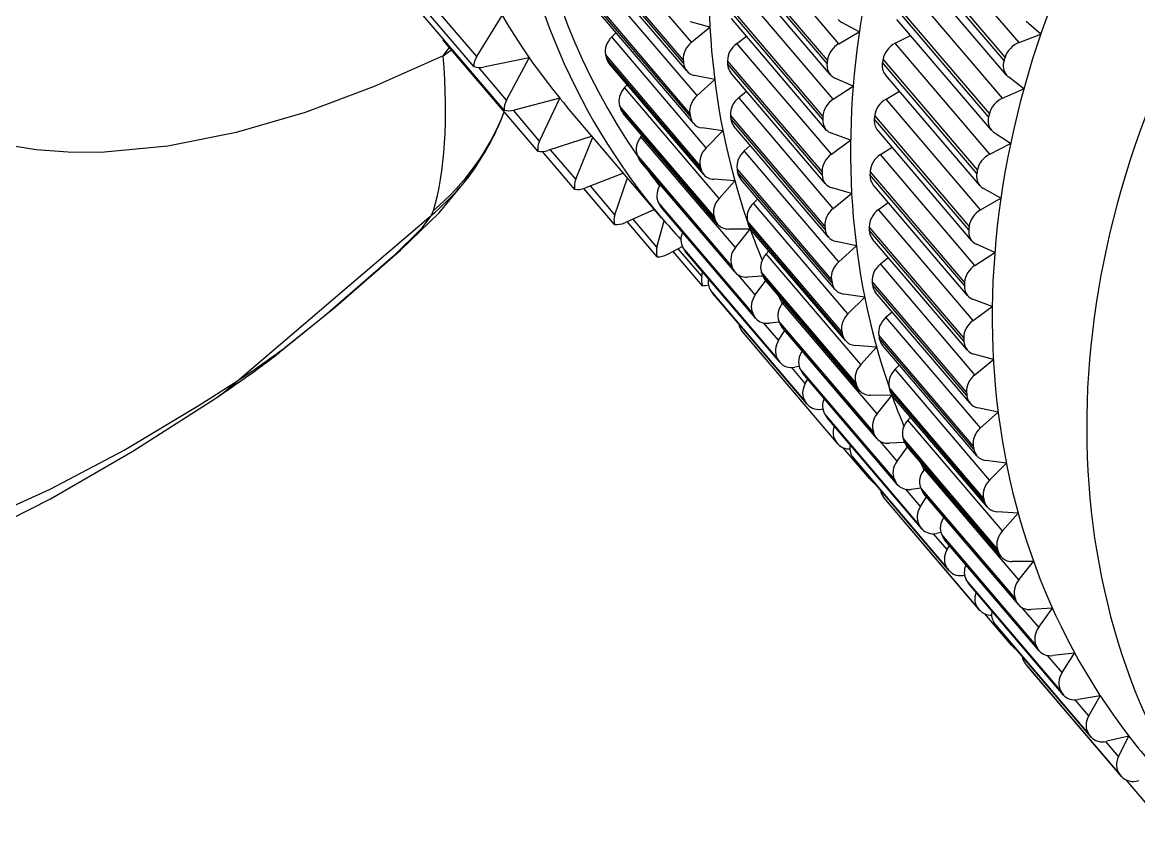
# Model space of a CAD drawing. Extents: x 741 to 1339, y 725 to 848.
# Drawn here: x 1106.44647 to 1106.45549, y 787.11424 to 787.12071 of the extents above; entities that cross this region are included whole.
import ezdxf

# ---------------------------------------------------------------- set-up
doc = ezdxf.new("R2010")
doc.units = 0
doc.header["$MEASUREMENT"] = 0
doc.linetypes.add('CONTINU', pattern=[0])
for name, color, linetype in [('Lay Out', 31, 'CONTINUOUS'), ('PAREDES', 7, 'CONTINUOUS'), ('PENA-008', 8, 'CONTINUOUS')]:
    doc.layers.add(name, color=color, linetype=linetype)

# ---------------------------------------------------------------- blocks, each defined once
blk = doc.blocks.new('A$C12870BC7')
at = {"layer": 'Lay Out', "linetype": 'CONTINU', "ltscale": 0.6}
for p, q in [((1.047828465894781, 1.480348361750131), (1.047831059844498, 1.481524122871789)), ((1.047899326498055, 1.480393160787955), (1.047901920447885, 1.481568921909385)), ((1.047785833568014, 1.47992136710711), (1.047788458034802, 1.481097128228541)), ((1.047696479628939, 1.480572845211938), (1.047779669122747, 1.480590423035821)), ((1.04777713620706, 1.47949290764511), (1.04777973015689, 1.480668668766768)), ((1.047696479628939, 1.480572845211938), (1.047781774799546, 1.480566985937159)), ((1.047899326498055, 1.480393160787955), (1.04827044441231, 1.480512421441674)), ((1.049291392510327, 1.479352040916112), (1.049293986460043, 1.480527802037543)), ((1.049132673303689, 1.47926610488723), (1.049135297770476, 1.480441866008888)), ((1.04914796234857, 1.479287588894451), (1.049150586815358, 1.480463350016109)), ((1.047853001607564, 1.479969706123185), (1.047853764534011, 1.480314915057235)), ((1.04911149446707, 1.479202019070428), (1.049114118933858, 1.480377780191859)), ((1.048213896308084, 1.480108009419538), (1.04788513606718, 1.480291722094918)), ((1.049045180905068, 1.478996212046852), (1.049047805371856, 1.480171973168282)), ((1.047853001607564, 1.479969706123185), (1.048213896308084, 1.480108009419538)), ((1.048893602689418, 1.478902219515405), (1.048896227156206, 1.480077980636835)), ((1.048907182779203, 1.478924435931887), (1.048909776728919, 1.480100197053318)), ((1.048877245547601, 1.478845457791678), (1.048879870014389, 1.480021218913336)), ((1.047840306512398, 1.479544664571605), (1.047841038921661, 1.479870830862794)), ((1.04818951318066, 1.479701400169617), (1.04784689819644, 1.479867901225518)), ((1.048827685849119, 1.478628420491688), (1.048830310315907, 1.479804181613119)), ((1.048830310315907, 1.479804181613119), (1.048879381741472, 1.47980796572817)), ((1.047840306512398, 1.479544664571605), (1.04818951318066, 1.479701400169617)), ((1.048683889482732, 1.478526615593793), (1.048686513949519, 1.479702376715451)), ((1.048695669066319, 1.478549564419765), (1.048698263015922, 1.479725325541196)), ((1.050011472956385, 1.478509403974542), (1.050014097423173, 1.479685287164259)), ((1.050031553178997, 1.478528202480831), (1.050034177645784, 1.479703963602262)), ((1.050187586884704, 1.478569217403603), (1.050190211351492, 1.47974510059332)), ((1.044727719417551, 1.479663192815835), (1.046784843624437, 1.479658676291749)), ((1.048185851133894, 1.47843250099406), (1.048188445083724, 1.479608262115718)), ((1.048671743694626, 1.47847742210017), (1.048674368161414, 1.479653305289887)), ((1.04997253319334, 1.478425054832471), (1.049975157660128, 1.479600815954129)), ((1.047802373812146, 1.479064936456254), (1.047803258806766, 1.479465564363338)), ((1.048187773708378, 1.479298452966233), (1.047842290121025, 1.479442737605652)), ((1.047861332763773, 1.479119867156371), (1.047862034656077, 1.479434436966514)), ((1.048639792337326, 1.478249886933028), (1.048642416804114, 1.479425770122745)), ((1.048642416804114, 1.479425770122745), (1.048673879888497, 1.479429798373914)), ((1.049483497375832, 1.479347158187167), (1.049392556549947, 1.479484118733055)), ((1.049861817315218, 1.47825806550388), (1.049864411264934, 1.479433826625311)), ((1.048514275687239, 1.478164439177064), (1.048516900154027, 1.479340200298495)), ((1.049291392510327, 1.479352040916112), (1.049483497375832, 1.479347158187167)), ((1.049690799735117, 1.478189341094478), (1.049693393684947, 1.479365102215908)), ((1.049709354105062, 1.478208994078315), (1.04971197857185, 1.479384755199746)), ((1.047861332763773, 1.479119867156371), (1.04818774319142, 1.479289419917833)), ((1.048495812868623, 1.478099498882486), (1.048498437335411, 1.479275382072203)), ((1.048504357644106, 1.478141002078175), (1.048506982110894, 1.479316763199833)), ((1.04965829907087, 1.478111339500103), (1.049660923537658, 1.479287100621534)), ((1.049237285770573, 1.479001216843855), (1.049135694492179, 1.479133294661025)), ((1.049561346384962, 1.477930678530512), (1.04956397085175, 1.479106439651943)), ((1.04956397085175, 1.479106439651943), (1.049660496298884, 1.479098993490354)), ((1.047861454831946, 1.478639162495185), (1.047862309309494, 1.479021724305241)), ((1.048186888713872, 1.478906491903146), (1.047871372875079, 1.479018184326989)), ((1.04791592777633, 1.478697022832804), (1.047916599151677, 1.47900219338969)), ((1.048482263295796, 1.477862564462086), (1.048484887762584, 1.479038325583744)), ((1.048484887762584, 1.479038325583744), (1.048497918545422, 1.479040766948103)), ((1.049045180905068, 1.478996212046852), (1.049237285770573, 1.479001216843855)), ((1.049396157562569, 1.477853165209055), (1.049398751512172, 1.479028926330486)), ((1.049413094528404, 1.477873794738727), (1.049415718995192, 1.479049555860158)), ((1.048350215995924, 1.477713275025664), (1.048352809945641, 1.478889036147322)), ((1.048355739582917, 1.477746843786846), (1.048358364049705, 1.478922604908504)), ((1.048363796085596, 1.477770769158653), (1.048366420552384, 1.478946530280083)), ((1.049369577207017, 1.477781999435066), (1.049372201673805, 1.478957760556725)), ((1.04791592777633, 1.478697022832804), (1.048186797162657, 1.478858397023416)), ((1.051136240077767, 1.477612812878462), (1.051138864544555, 1.478788573999893)), ((1.051299170638117, 1.47762892588382), (1.051301764587834, 1.478804809073537)), ((1.049018997271332, 1.478643312814867), (1.048907152262132, 1.478769897561889)), ((1.049144025648388, 1.477523947212305), (1.049146650115176, 1.478699708333735)), ((1.049287455810145, 1.477588399233738), (1.049290080276933, 1.478764160355396)), ((1.049290080276933, 1.478764160355396), (1.049371774435031, 1.478762085195669)), ((1.051112101086801, 1.477597554350652), (1.051114725553589, 1.478773315472083)), ((1.048827685849119, 1.478628420491688), (1.049018997271332, 1.478643312814867)), ((1.04910758828396, 1.477438377388054), (1.049110182233676, 1.478614138509712)), ((1.049128736603507, 1.477502463205084), (1.049131361070295, 1.478678224326515)), ((1.050375053157723, 1.478534672096586), (1.050318138848979, 1.478683351191805)), ((1.051050944907161, 1.477495993589329), (1.051053569373948, 1.478671876779046)), ((1.048186034236323, 1.478521977001421), (1.047934024390429, 1.478596072412685)), ((1.047954135130112, 1.478217294717453), (1.047954959090589, 1.478589969001561)), ((1.048003908447981, 1.478277840556004), (1.0480045798231, 1.478575320814727)), ((1.048238676157325, 1.477345727607073), (1.048241270107042, 1.478521488728504)), ((1.048244810085521, 1.477369897115224), (1.048247434552309, 1.478545658236655)), ((1.050187586884704, 1.478569217403603), (1.050375053157723, 1.478534672096586)), ((1.050744523151025, 1.477349389653611), (1.050747117100741, 1.478525150775269)), ((1.050905805790308, 1.477374047434679), (1.050908399740024, 1.47854980855611)), ((1.048235471866519, 1.477320215348456), (1.048238096333307, 1.478495976469887)), ((1.050721635359196, 1.477332910443621), (1.050724259825984, 1.478508671565052)), ((1.048003908447981, 1.478277840556004), (1.048185881650966, 1.478401617733809)), ((1.048829516872502, 1.478274788850442), (1.048707875888567, 1.478395270186112)), ((1.048903246079021, 1.477160794249514), (1.048905870545809, 1.478336555371172)), ((1.049041274721958, 1.477232570364478), (1.049043868671674, 1.478408331486136)), ((1.049043868671674, 1.478408331486136), (1.04910972447783, 1.478410040441233)), ((1.050051602884537, 1.478233407722811), (1.04998306157745, 1.478378668907837)), ((1.050668322062961, 1.477236720684161), (1.050670946529749, 1.478412603873878)), ((1.048639792337326, 1.478249886933028), (1.048829516872502, 1.478274788850442)), ((1.048873339364491, 1.477081816109532), (1.048875933314207, 1.478257577230963)), ((1.048889696506308, 1.477138577833031), (1.048892320973096, 1.478314338954462)), ((1.049861817315218, 1.47825806550388), (1.050051602884537, 1.478233407722811)), ((1.050374473333704, 1.477066191376863), (1.050377097800492, 1.47824207456658)), ((1.050533467193873, 1.47709914979707), (1.050536061143589, 1.4782749109185)), ((1.050536061143589, 1.4782749109185), (1.050670549808046, 1.478242684907784)), ((1.048161956279273, 1.478146861352954), (1.048029939496473, 1.478177988749778)), ((1.048080048501902, 1.477801042077928), (1.048080841945307, 1.478166026063874)), ((1.048124908573755, 1.477864029280838), (1.048125549431916, 1.478155406128437)), ((1.050352928292455, 1.477048613552753), (1.050355552759243, 1.478224374674411)), ((1.048152129787468, 1.476922028805731), (1.048154754254256, 1.478097789927389)), ((1.048153625123177, 1.47693924042521), (1.048156219072894, 1.478115001546868)), ((1.048157805959818, 1.476963776137993), (1.048160430426606, 1.478139659327709)), ((1.050307061157696, 1.476958160999786), (1.050309655107412, 1.478133922121216)), ((1.048669607500642, 1.477897231837389), (1.048538689331735, 1.478011121489246)), ((1.048823779666009, 1.476864656741256), (1.048826404132797, 1.478040417862687)), ((1.048826404132797, 1.478040417862687), (1.048875475558361, 1.478044324045797)), ((1.049752718841091, 1.477915786207333), (1.049672794672347, 1.478057385345593)), ((1.050183680701593, 1.47680557572123), (1.050186305168381, 1.477981336842888)), ((1.050186305168381, 1.477981336842888), (1.050309288902781, 1.477958754221547)), ((1.048124908573755, 1.477864029280838), (1.048154296498296, 1.477886856038523)), ((1.048482263295796, 1.477862564462086), (1.048669607500642, 1.477897231837389)), ((1.048667837511402, 1.476713780417796), (1.048670431461233, 1.477889541539454)), ((1.048679983299621, 1.476762973911647), (1.048682577249338, 1.477938735033078)), ((1.048691732366024, 1.476785922737392), (1.048694356832812, 1.47796168385905)), ((1.049561346384962, 1.477930678530512), (1.049752718841091, 1.477915786207333)), ((1.050007536256089, 1.476745762292168), (1.050010160722877, 1.477921523413826)), ((1.050027616478815, 1.476764438730171), (1.050030240945603, 1.47794019985183)), ((1.049968596493045, 1.476661413150325), (1.049971220959833, 1.477837174271755)), ((1.048100922167919, 1.476529335333154), (1.04810354663482, 1.477705096454812)), ((1.048103180430076, 1.476553993114223), (1.048105774379792, 1.477729754235881)), ((1.049479591192721, 1.477583516505021), (1.049388650366836, 1.477720477050909)), ((1.051475040429978, 1.477566182817256), (1.051454258315061, 1.477720721187254)), ((1.048100525446216, 1.476520302284754), (1.048103119395932, 1.477696063406185)), ((1.048355770099988, 1.477467673761495), (1.048356227855834, 1.477677875241099)), ((1.04849938336406, 1.477543111923225), (1.048400294484281, 1.477618916289586)), ((1.048635886154216, 1.476486245250655), (1.048638480103932, 1.477662006372086)), ((1.048638480103932, 1.477662006372086), (1.048669943188315, 1.477666156691768)), ((1.04970541740488, 1.476445352395942), (1.049708041871668, 1.4776211135176)), ((1.049857880615036, 1.476494423821507), (1.049860505081824, 1.477670184943165)), ((1.049860505081824, 1.477670184943165), (1.04997082423813, 1.477655780892675)), ((1.051299170638117, 1.47762892588382), (1.051475040429978, 1.477566182817256)), ((1.048500420943924, 1.476377360396029), (1.048503045410712, 1.47755312151746)), ((1.048510369504129, 1.476400797494691), (1.048512963453845, 1.477576558616121)), ((1.049287455810145, 1.477588399233738), (1.049479591192721, 1.477583516505021)), ((1.04965439288776, 1.476347697817729), (1.049656986837476, 1.477523458939388)), ((1.049686863035049, 1.476425577343818), (1.049689487501837, 1.477601460533762)), ((1.048355770099988, 1.477467673761495), (1.048494500635115, 1.477501120454619)), ((1.048491906685399, 1.476335857200112), (1.048494531152187, 1.47751161832177)), ((1.051086283657696, 1.477320337416742), (1.05105332523749, 1.477473655104333)), ((1.049233379587463, 1.477237575161709), (1.049131757791997, 1.477369652978652)), ((1.049557440201852, 1.476167036848139), (1.049560034151568, 1.47734279796957)), ((1.049560034151568, 1.47734279796957), (1.049656590115774, 1.47733535180798)), ((1.050905805790308, 1.477374047434679), (1.051086283657696, 1.477320337416742)), ((1.048080811428235, 1.476117355081371), (1.048083435895023, 1.477293116203029)), ((1.048080811428235, 1.476116622672109), (1.048083435895023, 1.477292383793767)), ((1.048081116598837, 1.476142134930726), (1.048083710548553, 1.477317896052156)), ((1.048260801022707, 1.477067167922698), (1.048261197744409, 1.477249537847385)), ((1.048478357112685, 1.47609892277994), (1.048480981579473, 1.477274683901371)), ((1.048480981579473, 1.477274683901371), (1.04849398184524, 1.477277003197671)), ((1.049392220862273, 1.476089523526682), (1.049394845329061, 1.477265284648112)), ((1.049409188345294, 1.476110153056354), (1.049411812812082, 1.477285914177784)), ((1.048360011970772, 1.477175442436348), (1.048293240652924, 1.47722036354223)), ((1.048351833399806, 1.475983080036414), (1.048354427349523, 1.477158963226131)), ((1.048359859385528, 1.476007005407993), (1.048362483852316, 1.477182888597937)), ((1.049041274721958, 1.477232570364478), (1.049233379587463, 1.477237575161709)), ((1.049365671023907, 1.47601835775292), (1.049368295490694, 1.477194118874351)), ((1.050717790210228, 1.47705496110045), (1.050672777553018, 1.477206203628313)), ((1.048260801022707, 1.477067167922698), (1.048348812211316, 1.477093412590577)), ((1.048346279295629, 1.475949633343518), (1.048348903762417, 1.477125394464949)), ((1.050533467193873, 1.47709914979707), (1.050717790210228, 1.47705496110045)), ((1.049015060571037, 1.476879671132494), (1.04890321556195, 1.47700613381123)), ((1.049283549627035, 1.475824757551592), (1.049286143576751, 1.477000518673023)), ((1.049286143576751, 1.477000518673023), (1.049367837734849, 1.476998443513295)), ((1.049124830420396, 1.475738821522711), (1.049127454887184, 1.476914582644369)), ((1.049140119465278, 1.475760305529931), (1.049142743932066, 1.476936066651362)), ((1.050371116457654, 1.476771030414213), (1.050314232665869, 1.476919587441373)), ((1.048197752785654, 1.476662389696159), (1.048198118990285, 1.47683096591156)), ((1.048249204541548, 1.476798617832557), (1.04821798559351, 1.476817050134215)), ((1.048823779666009, 1.476864656741256), (1.049015060571037, 1.476879671132494)), ((1.049103651583778, 1.475674613637622), (1.049106276050566, 1.476850496827339)), ((1.050183680701593, 1.47680557572123), (1.050371116457654, 1.476771030414213)), ((1.048231565683409, 1.475556573666083), (1.048234190150197, 1.476732334787741)), ((1.048234739457143, 1.475581963856413), (1.048237363923931, 1.476757847046358)), ((1.048240873385339, 1.475606255432851), (1.048243497852127, 1.476782016554282)), ((1.048197752785654, 1.476662389696159), (1.048234037564839, 1.476675450995955)), ((1.04882558017232, 1.476511147168068), (1.048703939188385, 1.476631628503966)), ((1.049037338021662, 1.475468928682332), (1.04903996248845, 1.476644689803763)), ((1.04903996248845, 1.476644689803763), (1.04910581829472, 1.476646398758859)), ((1.048885759806126, 1.475374936150658), (1.048888384272914, 1.476550697272316)), ((1.048899339895911, 1.475397152567368), (1.048901933845627, 1.476572913688798)), ((1.050047666184355, 1.476469766040665), (1.049979124877268, 1.476615027225691)), ((1.048635886154216, 1.476486245250655), (1.04882558017232, 1.476511147168068)), ((1.048869402664309, 1.475318174427159), (1.048872027131097, 1.476493935548589)), ((1.049857880615036, 1.476494423821507), (1.050047666184355, 1.476469766040665)), ((1.048149688422882, 1.475175598743064), (1.04815231288967, 1.476351359864495)), ((1.048153899776594, 1.475200134455847), (1.04815649372631, 1.476375895577277)), ((1.048167235730034, 1.476407633315077), (1.048167235730034, 1.476414835340321)), ((1.048148223604244, 1.475158265055299), (1.048150848071032, 1.476334148245016)), ((1.048819842965827, 1.475101015058883), (1.048822467432615, 1.476276776180313)), ((1.048822467432615, 1.476276776180313), (1.04887153885818, 1.476280682363424)), ((1.049748782141023, 1.47615214452496), (1.049668857972165, 1.476293621595161)), ((1.048665701317532, 1.476133590155015), (1.048534752631667, 1.476247479806872)), ((1.048676046599439, 1.474999332229274), (1.048678671066227, 1.476175093350932)), ((1.048687826182913, 1.475022281055246), (1.048690420132743, 1.476198042176676)), ((1.049557440201852, 1.476167036848139), (1.049748782141023, 1.47615214452496)), ((1.048478357112685, 1.47609892277994), (1.048665701317532, 1.476133590155015)), ((1.048663900811334, 1.474950138735423), (1.048666525278122, 1.476125899857081)), ((1.048091492397816, 1.475737112567614), (1.048092224807078, 1.476068405724092)), ((1.048096588746034, 1.474756660602381), (1.048099213212822, 1.475932421724039)), ((1.048097015984808, 1.474765571582722), (1.048099609934525, 1.475941454772439)), ((1.048099243729894, 1.474790351432077), (1.048101868196682, 1.475966112553508)), ((1.048351833399806, 1.475704032079349), (1.048352321672724, 1.475914111490667)), ((1.04863194945392, 1.474722603568281), (1.048634573920708, 1.47589836468994)), ((1.048634573920708, 1.47589836468994), (1.048666037005205, 1.475902515009395)), ((1.049475654492539, 1.475819874822648), (1.049384713666655, 1.475956835368535)), ((1.048495446663878, 1.475779348172566), (1.0483963577841, 1.475855274607213)), ((1.048506432803947, 1.474637155812317), (1.048509057270735, 1.475812916933975)), ((1.049283549627035, 1.475824757551592), (1.049475654492539, 1.475819874822648)), ((1.048351833399806, 1.475704032079349), (1.048490563935047, 1.475737356703959)), ((1.048487969985217, 1.474572215517966), (1.048490594452005, 1.475747976639397)), ((1.048496514760814, 1.474613596645369), (1.048499139227602, 1.475789479835086)), ((1.048077179898655, 1.474378493248352), (1.048079804365443, 1.47555425437001)), ((1.049229442887281, 1.475473933479336), (1.049127851608887, 1.475606011296279)), ((1.048076905245125, 1.474353713399225), (1.048079499194841, 1.475529474520656)), ((1.048076905245125, 1.474352980989735), (1.048079499194841, 1.475528742111393)), ((1.048256864322525, 1.475303526240324), (1.048257291561299, 1.475485896165239)), ((1.04835607527059, 1.475411800753974), (1.048289334469814, 1.475456721859857)), ((1.048474420412504, 1.47433515902928), (1.048477044879291, 1.475510920150938)), ((1.048477044879291, 1.475510920150938), (1.04849007566213, 1.475513361515297)), ((1.049037338021662, 1.475468928682332), (1.049229442887281, 1.475473933479336)), ((1.048342373112519, 1.474185991661145), (1.048344967062349, 1.475361752782575)), ((1.048347896699624, 1.474219438354268), (1.048350521166412, 1.475395199475699)), ((1.048355953202304, 1.474243363725847), (1.048358577669092, 1.475419124847278)), ((1.048256864322525, 1.475303526240324), (1.048344906028206, 1.475329770908203)), ((1.049011154387927, 1.475116029450348), (1.048899309378839, 1.475242492129084)), ((1.048819842965827, 1.475101015058883), (1.049011154387927, 1.475116029450348)), ((1.048193816085472, 1.474898748013786), (1.048194212807175, 1.475067202161128)), ((1.048245267841367, 1.475034976150411), (1.0482140794104, 1.475053408452069)), ((1.048236967202229, 1.473842613750477), (1.048239591669017, 1.475018374872135)), ((1.048193816085472, 1.474898748013786), (1.048230131381729, 1.474911809313582)), ((1.048227628983113, 1.473792809915651), (1.048230253449901, 1.474968693105367)), ((1.048230833274033, 1.473818322174267), (1.048233427223749, 1.474994083295698)), ((1.04882167398921, 1.474747505485695), (1.048700033005161, 1.474867986821593)), ((1.04863194945392, 1.474722603568281), (1.04882167398921, 1.474747505485695)), ((1.048163299029738, 1.474643991632931), (1.04816332954681, 1.474651193657948)), ((1.048144286904062, 1.473394623373153), (1.04814691137085, 1.474570384494584)), ((1.048145782239772, 1.473411957060691), (1.048148376189602, 1.474587718182121)), ((1.048149963076412, 1.473436492773473), (1.0481525875432, 1.474612253894904)), ((1.04866176461735, 1.474369826404583), (1.048530846448443, 1.47448371605644)), ((1.048474420412504, 1.47433515902928), (1.04866176461735, 1.474369826404583)), ((1.048087555697521, 1.473973470885241), (1.048088288106896, 1.474304764041946)), ((1.048095337546783, 1.473026709749703), (1.0480979314965, 1.474202470871134)), ((1.048092682562924, 1.472992896851949), (1.04809527651264, 1.474168657973607)), ((1.048093079284627, 1.473001929900349), (1.048095703751414, 1.474177691022007)), ((1.048347927216696, 1.473940390396976), (1.048348384972542, 1.474150469808293)), ((1.048532128164879, 1.473984701161882), (1.048392451600876, 1.474091632924839)), ((1.048347927216696, 1.473940390396976), (1.048532128164879, 1.473984701161882)), ((1.048072968544943, 1.472590071716851), (1.048075593011731, 1.473765832838509)), ((1.048072968544943, 1.472589339307589), (1.048075593011731, 1.47376510042902)), ((1.048073273715545, 1.472614851566206), (1.048075867665261, 1.473790612687637)), ((1.048252958139415, 1.473539884558178), (1.048253354861117, 1.473722254482865)), ((1.048433252904374, 1.473593594576116), (1.048285397769632, 1.473693080177711)), ((1.048252958139415, 1.473539884558178), (1.048433252904374, 1.473593594576116)), ((1.048189909902362, 1.473135106331412), (1.048190276106993, 1.473303560478982)), ((1.048365566074835, 1.473198093534322), (1.048210142710332, 1.473289766769696)), ((1.048189909902362, 1.473135106331412), (1.048365566074835, 1.473198093534322)), ((1.048159057159069, 1.472728008808573), (1.048159392846628, 1.472887429907516)), ((1.048329342329794, 1.472799906991824), (1.048166991593462, 1.472883401656119)), ((1.048159057159069, 1.472728008808573), (1.048329342329794, 1.472799906991824)), ((1.04808364951441, 1.472209707134809), (1.048084381923786, 1.472541122359573))]:
    blk.add_line(p, q, dxfattribs=at)
for points in [[(1.047696479628939, 1.480572845211938), (1.047113054558281, 1.480748013111608), (1.046552700381767, 1.480953087725695), (1.046022924295016, 1.48119136489656), (1.045532240556668, 1.48146626253417), (1.045090262039139, 1.481780588207741), (1.044890802563145, 1.481953314742825), (1.044707547643725, 1.482136539145287), (1.044541901065486, 1.482330505551246)], [(1.036538955796686, 1.486503407745815), (1.036592116507791, 1.485816285720077), (1.036713879559898, 1.485147107722852), (1.036903939782746, 1.484501977165721), (1.037160222016382, 1.48388772986884), (1.037339570752692, 1.48354484023109), (1.037539243848073, 1.483215744302626), (1.037758020620231, 1.4829016627654), (1.037994497284785, 1.482603205960842), (1.03846738957975, 1.482099796610257), (1.038986454179849, 1.481651073823443), (1.039571618722675, 1.481238117025825), (1.040192762874199, 1.480880579201468), (1.04084500390536, 1.480574432098749), (1.04152544269607, 1.48031515919358), (1.042230661335907, 1.480099098439425), (1.04296102602973, 1.479921977448086), (1.043715926436221, 1.47978025624154), (1.044495362555608, 1.47967076104571)], [(1.038533245385906, 1.485029189819826), (1.038554424222525, 1.484431055528304), (1.038638529228024, 1.483865635520417), (1.038783027486716, 1.483334394615142), (1.038985294531813, 1.482838431426146), (1.039242644862384, 1.482378600430977), (1.039552515045898, 1.481955023697921), (1.039912463717656, 1.481567823295492), (1.040320110547555, 1.481216755086891), (1.040773471926855, 1.480901330799199), (1.041270594764001, 1.480621062159727), (1.041809892172068, 1.480374972622869), (1.042389929849605, 1.480162085642334), (1.043009609182377, 1.479981546740802), (1.043668106209907, 1.479832013168036), (1.044364993693648, 1.479712386309686), (1.044727749934623, 1.479663192815835)], [(1.0450681982079, 1.479618149641666), (1.04571915752274, 1.47959996147658), (1.046413115369091, 1.479605698683073), (1.046847495139673, 1.479633774374335), (1.047219772702078, 1.479697005713589), (1.047430950727403, 1.479757795688485)], [(1.046784843624437, 1.479658676291749), (1.046648096697822, 1.479627915099556), (1.046339203060143, 1.479605576614787), (1.045605023734424, 1.479601670431677), (1.04519267727801, 1.479615952413653)]]:
    blk.add_lwpolyline(points, dxfattribs=at)
for centre, radius, start, end in [((1.151145028190626, 3.019458048536237), 1.466147559632665, 260.8806133861786, 279.1194392848835), ((1.150884952043725, -152.0122262495063), 153.508512631862, 90.01741581812536, 90.08119482226273), ((1.150787663670144, -139.2092423055365), 140.7010131401963, 90.01890191929488, 90.0882692912573), ((1.046853751136155, 1.481631909112522), 0.001955035238187436, 269.1522319042082, 298.2023735915158), ((1.046723870547112, 1.481857124983364), 0.00221515058093504, 288.6135359032716, 298.4122089567696), ((1.046825950098423, 1.481545362742438), 0.001887124656666738, 268.7513514535946, 288.7094812790029), ((1.045752512664649, 1.490239793976045), 0.01064351457303726, 263.2165600590803, 266.3134314357793), ((1.044654966756752, 1.481010459790397), 0.001349277166325217, 263.2249027082967, 273.0918368859062), ((1.045747599418632, 1.487396947136332), 0.007800693959012925, 262.487546648401, 265.9206383551784), ((1.045154225787883, 1.480950890497681), 0.001335389879464203, 266.2938061682238, 271.6497716822003), ((1.046721551250926, 1.479849957196777), 0.0002014836299582756, 288.3017650887457, 300.8408893287241)]:
    blk.add_arc(centre, radius, start, end, dxfattribs=at)
for centre, major_axis, ratio, start_param, end_param in [((1.056035692334262, 1.478415167306522), (0.007849841200368564, -1.745575585321846e-05), 0.8089340818482185, 6.283098220825195, 9.424691200256348), ((1.056035692334262, 1.478415167306522), (0.007699819354609102, -1.708955118496912e-05), 0.8089340707589203, 0.07397518306970596, 3.061085939407349), ((1.056030443400687, 1.476063645063434), (0.007699819354609102, -1.708955118496912e-05), 0.8089340707589203, 0.9991498589515686, 2.83446192741394), ((1.05603831680105, 1.479590928427953), (0.007849841200368564, -1.745575585321846e-05), 0.8089340818482185, 2.678149700164795, 3.126948833465576), ((1.056026537217576, 1.474300003381288), (0.007699819354609102, -1.708955118496912e-05), 0.8089340707589203, 0.9991498589515686, 2.83446192741394), ((1.047920657920031, 1.480607268450669), (0.000159970405913555, -3.662046682493362e-07), 0.8089340472728174, 2.557352066040039, 2.64980411529541), ((1.05435408049766, 1.527468648823216), (-0.008164533078617444, -0.04795657646702835), 0.1171040234774733, 0.1052667498588562, 0.231585219502449), ((1.047958499069068, 1.480272923588629), (0.000159970405913555, -3.662046682493362e-07), 0.8089340472728174, 1.951522946357727, 2.521575927734375), ((1.047976046376107, 1.480398165585186), (0.000159970405913555, -3.662046682493362e-07), 0.8089340472728174, 3.539979219436646, 4.110032081604004), ((1.04792160394868, 1.479852764765766), (0.000159970405913555, -3.662046682493362e-07), 0.8089340472728174, 2.015636920928955, 2.585690021514893), ((1.047929141661484, 1.479978739171813), (0.000159970405913555, -3.662046682493362e-07), 0.8089340472728174, 3.604093313217163, 4.174146175384521), ((1.04884590453139, 1.479675277570024), (0.000159970405913555, -3.662046682493362e-07), 0.8089340472728174, 1.67012083530426, 2.747447729110718), ((1.05603831680105, 1.479590928427953), (0.007849841200368564, -1.745575585321846e-05), 0.8089340818482185, 3.126948833465576, 3.141596794128418), ((1.048834369084375, 1.479652817016969), (0.000159970405913555, -3.662046682493362e-07), 0.8089340472728174, 2.751303195953369, 3.141674757003784), ((1.056033067867475, 1.477239406185092), (0.00794981507480062, -1.769989229871801e-05), 0.8089341051817623, 2.747447729110718, 2.751303195953369), ((1.047918033453243, 1.479431507329238), (0.000159970405913555, -3.662046682493362e-07), 0.8089340472728174, 2.079751253128052, 2.64980411529541), ((1.047915592088771, 1.479557725871402), (0.000159970405913555, -3.662046682493362e-07), 0.8089340472728174, 3.668207406997681, 4.238260269165039), ((1.048668173199076, 1.479297964693544), (0.000159970405913555, -3.662046682493362e-07), 0.8089340472728174, 1.734235048294067, 2.811562061309814), ((1.056033067867475, 1.477239406185092), (0.00794981507480062, -1.769989229871801e-05), 0.8089341051817623, 2.811562061309814, 2.815417289733887), ((1.04928647926431, 1.4792226486001), (0.000159970405913555, -3.662046682493362e-07), 0.8089340472728174, 1.541892647743225, 2.619219541549683), ((1.048658438258371, 1.479274893799285), (0.000159970405913555, -3.662046682493362e-07), 0.8089340472728174, 2.815417289733887, 3.141592502593994), ((1.04927149539003, 1.479201652865797), (0.000159970405913555, -3.662046682493362e-07), 0.8089340472728174, 2.623075008392334, 3.141592741012573), ((1.056030443400687, 1.476063645063434), (0.00794981507480062, -1.769989229871801e-05), 0.8089341051817623, 2.619219541549683, 2.623075008392334), ((1.04927149539003, 1.479201652865797), (0.000159970405913555, -3.662046682493362e-07), 0.8089340472728174, 3.141592741012573, 3.700401782989502), ((1.047935397657966, 1.479136712571218), (0.000159970405913555, -3.662046682493362e-07), 0.8089340472728174, 3.732321500778198, 4.302374362945557), ((1.047947848616673, 1.479010982301745), (0.000159970405913555, -3.662046682493362e-07), 0.8089340472728174, 2.143865346908569, 2.713918209075928), ((1.056022600517394, 1.472536361698914), (0.007699819354609102, -1.708955118496912e-05), 0.8089340707589203, 0.9991498589515686, 3.102003335952759), ((1.049548834392112, 1.478977657676907), (0.000159970405913555, -3.662046682493362e-07), 0.8089340472728174, 1.477778434753418, 2.555105447769165), ((1.048520714786036, 1.478912107041353), (0.000159970405913555, -3.662046682493362e-07), 0.8089340472728174, 1.798349142074585, 2.875676155090332), ((1.049050521389745, 1.478866941798898), (0.000159970405913555, -3.662046682493362e-07), 0.8089340472728174, 1.606006741523743, 2.6833336353302), ((1.049532202596765, 1.478957516420152), (0.000159970405913555, -3.662046682493362e-07), 0.8089340472728174, 2.558960676193237, 3.141592502593994), ((1.056029161684364, 1.475475764502718), (0.00794981507480062, -1.769989229871801e-05), 0.8089341051817623, 2.555105447769165, 2.558960676193237), ((1.048512810868601, 1.478888669942464), (0.000159970405913555, -3.662046682493362e-07), 0.8089340472728174, 2.879531383514404, 3.141511201858521), ((1.056033067867475, 1.477239406185092), (0.00794981507480062, -1.769989229871801e-05), 0.8089341051817623, 2.875676155090332, 2.879531383514404), ((1.049037246470562, 1.478845091587047), (0.000159970405913555, -3.662046682493362e-07), 0.8089340472728174, 2.687189102172852, 3.141592979431152), ((1.056030443400687, 1.476063645063434), (0.00794981507480062, -1.769989229871801e-05), 0.8089341051817623, 2.6833336353302, 2.687189102172852), ((1.056035692334262, 1.478415167306522), (0.007699819354609102, -1.708955118496912e-05), 0.8089340707589203, 3.07741117477417, 3.108577966690063), ((1.049037246470562, 1.478845091587047), (0.000159970405913555, -3.662046682493362e-07), 0.8089340472728174, 3.141592979431152, 3.76451587677002), ((1.048010896853725, 1.478592776570551), (0.000159970405913555, -3.662046682493362e-07), 0.8089340472728174, 2.207979440689087, 2.778032541275024), ((1.056029161684364, 1.475475764502718), (0.00794981507480062, -1.769989229871801e-05), 0.8089341051817623, 2.619219541549683, 2.623075008392334), ((1.04928516703103, 1.478634768039157), (0.000159970405913555, -3.662046682493362e-07), 0.8089340472728174, 1.541892647743225, 2.619219541549683), ((1.05047096826388, 1.478721436477301), (0.000159970405913555, -3.662046682493362e-07), 0.8089340472728174, 3.141592741012573, 3.443945407867432), ((1.047988527851885, 1.478717774430763), (0.000159970405913555, -3.662046682493362e-07), 0.8089340472728174, 3.796435594558716, 4.366488456726074), ((1.048404109116177, 1.478519413568776), (0.000159970405913555, -3.662046682493362e-07), 0.8089340472728174, 1.862463235855103, 2.93979024887085), ((1.048843280064602, 1.478499516448366), (0.000159970405913555, -3.662046682493362e-07), 0.8089340472728174, 1.67012083530426, 2.747447729110718), ((1.049270183156636, 1.478613772304854), (0.000159970405913555, -3.662046682493362e-07), 0.8089340472728174, 2.623075008392334, 3.141592741012573), ((1.048398097256268, 1.478495610265256), (0.000159970405913555, -3.662046682493362e-07), 0.8089340472728174, 2.943645715713501, 3.141592979431152), ((1.056033067867475, 1.477239406185092), (0.00794981507480062, -1.769989229871801e-05), 0.8089341051817623, 2.93979024887085, 2.943645715713501), ((1.048831744617587, 1.478477055895539), (0.000159970405913555, -3.662046682493362e-07), 0.8089340472728174, 2.751303195953369, 3.141674757003784), ((1.056030443400687, 1.476063645063434), (0.00794981507480062, -1.769989229871801e-05), 0.8089341051817623, 2.747447729110718, 2.751303195953369), ((1.056026537217576, 1.474300003381288), (0.00794981507480062, -1.769989229871801e-05), 0.8089341051817623, 2.426877021789551, 2.430732488632202), ((1.050152217617097, 1.478443120929498), (0.000159970405913555, -3.662046682493362e-07), 0.8089340472728174, 1.349550247192383, 2.426877021789551), ((1.056035692334262, 1.478415167306522), (0.007849841200368564, -1.745575585321846e-05), 0.8089340818482185, 3.141505718231201, 3.178291320800781), ((1.048831744617587, 1.478477055895539), (0.000159970405913555, -3.662046682493362e-07), 0.8089340472728174, 3.141674757003784, 3.828630208969116), ((1.050132534116301, 1.47842468862784), (0.000159970405913555, -3.662046682493362e-07), 0.8089340472728174, 3.141592979431152, 3.508059501647949), ((1.050132534116301, 1.47842468862784), (0.000159970405913555, -3.662046682493362e-07), 0.8089340472728174, 2.430732488632202, 3.141592979431152), ((1.056029161684364, 1.475475764502718), (0.00794981507480062, -1.769989229871801e-05), 0.8089341051817623, 2.6833336353302, 2.687189102172852), ((1.049049239673423, 1.478278939169897), (0.000159970405913555, -3.662046682493362e-07), 0.8089340472728174, 1.606006741523743, 2.6833336353302), ((1.048106934027942, 1.47817872115904), (0.000159970405913555, -3.662046682493362e-07), 0.8089340472728174, 2.272093534469604, 2.842146635055542), ((1.048665548732288, 1.478122203571886), (0.000159970405913555, -3.662046682493362e-07), 0.8089340472728174, 1.734235048294067, 2.811562061309814), ((1.049035934237168, 1.478257211026332), (0.000159970405913555, -3.662046682493362e-07), 0.8089340472728174, 2.687189102172852, 3.141592979431152), ((1.049836488159031, 1.478130382142737), (0.000159970405913555, -3.662046682493362e-07), 0.8089340472728174, 1.4136643409729, 2.490991353988647), ((1.056025224984182, 1.473712122820345), (0.00794981507480062, -1.769989229871801e-05), 0.8089341051817623, 2.362762928009033, 2.366618394851685), ((1.050490743315891, 1.47815088960435), (0.000159970405913555, -3.662046682493362e-07), 0.8089340472728174, 1.285436034202576, 2.362762928009033), ((1.048074708017111, 1.4783022542005), (0.000159970405913555, -3.662046682493362e-07), 0.8089340472728174, 3.860549926757812, 4.43060302734375), ((1.048318874979714, 1.478121471162623), (0.000159970405913555, -3.662046682493362e-07), 0.8089340472728174, 2.107323408126831, 3.003904342651367), ((1.056030443400687, 1.476063645063434), (0.00794981507480062, -1.769989229871801e-05), 0.8089341051817623, 2.811562061309814, 2.815417289733887), ((1.049818299993831, 1.478111095363531), (0.000159970405913555, -3.662046682493362e-07), 0.8089340472728174, 2.49484658241272, 3.141747236251831), ((1.056026537217576, 1.474300003381288), (0.00794981507480062, -1.769989229871801e-05), 0.8089341051817623, 2.490991353988647, 2.49484658241272), ((1.050469656030373, 1.478133555916585), (0.000159970405913555, -3.662046682493362e-07), 0.8089340472728174, 2.366618394851685, 3.141592741012573), ((1.048314755177216, 1.478097423722758), (0.000159970405913555, -3.662046682493362e-07), 0.8089340472728174, 3.007759809494019, 3.141597747802734), ((1.056033067867475, 1.477239406185092), (0.00794981507480062, -1.769989229871801e-05), 0.8089341051817623, 3.003904342651367, 3.007759809494019), ((1.048655813791584, 1.478099132677855), (0.000159970405913555, -3.662046682493362e-07), 0.8089340472728174, 3.141592502593994, 3.892744302749634), ((1.048655813791584, 1.478099132677855), (0.000159970405913555, -3.662046682493362e-07), 0.8089340472728174, 2.815417289733887, 3.141592502593994), ((1.049818299993831, 1.478111095363531), (0.000159970405913555, -3.662046682493362e-07), 0.8089340472728174, 3.141747236251831, 3.572173595428467), ((1.048841967831208, 1.477911635887651), (0.000159970405913555, -3.662046682493362e-07), 0.8089340472728174, 1.67012083530426, 2.747447729110718), ((1.050150905383816, 1.477855240368783), (0.000159970405913555, -3.662046682493362e-07), 0.8089340472728174, 1.349550247192383, 2.426877021789551), ((1.056020006567678, 1.471360478509197), (0.007699819354609102, -1.708955118496912e-05), 0.8089340707589203, 0.9991498589515686, 3.14150857925415), ((1.056030443400687, 1.476063645063434), (0.007699819354609102, -1.708955118496912e-05), 0.8089340707589203, 2.844890594482422, 2.887729644775391), ((1.048830432384193, 1.477889175334596), (0.000159970405913555, -3.662046682493362e-07), 0.8089340472728174, 2.751303195953369, 3.141674757003784), ((1.056029161684364, 1.475475764502718), (0.00794981507480062, -1.769989229871801e-05), 0.8089341051817623, 2.747447729110718, 2.751303195953369), ((1.049546209925325, 1.477801896555476), (0.000159970405913555, -3.662046682493362e-07), 0.8089340472728174, 1.477778434753418, 2.555105447769165), ((1.050131221882793, 1.477836808067124), (0.000159970405913555, -3.662046682493362e-07), 0.8089340472728174, 2.430732488632202, 3.141592979431152), ((1.056025224984182, 1.473712122820345), (0.00794981507480062, -1.769989229871801e-05), 0.8089341051817623, 2.426877021789551, 2.430732488632202), ((1.048193632983157, 1.477892104972099), (0.000159970405913555, -3.662046682493362e-07), 0.8089340472728174, 3.92466402053833, 4.24558687210083), ((1.04823556341762, 1.477770525022081), (0.000159970405913555, -3.662046682493362e-07), 0.8089340472728174, 2.336207628250122, 2.90626072883606), ((1.048265317546907, 1.477719866709705), (0.000159970405913555, -3.662046682493362e-07), 0.8089340472728174, 2.342627286911011, 3.068018436431885), ((1.048518090319249, 1.477736345919695), (0.000159970405913555, -3.662046682493362e-07), 0.8089340472728174, 1.798349142074585, 2.875676155090332), ((1.049529578129977, 1.477781633230435), (0.000159970405913555, -3.662046682493362e-07), 0.8089340472728174, 2.558960676193237, 3.141592502593994), ((1.056026537217576, 1.474300003381288), (0.00794981507480062, -1.769989229871801e-05), 0.8089341051817623, 2.555105447769165, 2.558960676193237), ((1.048263120319007, 1.477695697201554), (0.000159970405913555, -3.662046682493362e-07), 0.8089340472728174, 3.071873903274536, 3.141592502593994), ((1.056033067867475, 1.477239406185092), (0.00794981507480062, -1.769989229871801e-05), 0.8089341051817623, 3.068018436431885, 3.071873903274536), ((1.048510216918885, 1.477712908821033), (0.000159970405913555, -3.662046682493362e-07), 0.8089340472728174, 3.141511201858521, 3.956858396530151), ((1.048510216918885, 1.477712908821033), (0.000159970405913555, -3.662046682493362e-07), 0.8089340472728174, 2.879531383514404, 3.141511201858521), ((1.056030443400687, 1.476063645063434), (0.00794981507480062, -1.769989229871801e-05), 0.8089341051817623, 2.875676155090332, 2.879531383514404), ((1.049529578129977, 1.477781633230435), (0.000159970405913555, -3.662046682493362e-07), 0.8089340472728174, 3.141592502593994, 3.636287689208984), ((1.048664236498894, 1.477534200942884), (0.000159970405913555, -3.662046682493362e-07), 0.8089340472728174, 1.734235048294067, 2.811562061309814), ((1.056025224984182, 1.473712122820345), (0.00794981507480062, -1.769989229871801e-05), 0.8089341051817623, 2.490991353988647, 2.49484658241272), ((1.049835175925637, 1.477542501582022), (0.000159970405913555, -3.662046682493362e-07), 0.8089340472728174, 1.4136643409729, 2.490991353988647), ((1.056022600517394, 1.472536361698914), (0.00794981507480062, -1.769989229871801e-05), 0.8089341051817623, 2.234534740447998, 2.238390207290649), ((1.051234596548284, 1.477510641775936), (0.000159970405913555, -3.662046682493362e-07), 0.8089340472728174, 1.157207846641541, 2.234534740447998), ((1.048654501558076, 1.477511252117139), (0.000159970405913555, -3.662046682493362e-07), 0.8089340472728174, 2.815417289733887, 3.141592502593994), ((1.056029161684364, 1.475475764502718), (0.00794981507480062, -1.769989229871801e-05), 0.8089341051817623, 2.811562061309814, 2.815417289733887), ((1.056026537217576, 1.474300003381288), (0.00794981507480062, -1.769989229871801e-05), 0.8089341051817623, 2.619219541549683, 2.623075008392334), ((1.049282542564242, 1.477459006917726), (0.000159970405913555, -3.662046682493362e-07), 0.8089340472728174, 1.541892647743225, 2.619219541549683), ((1.049816987760437, 1.477523214802815), (0.000159970405913555, -3.662046682493362e-07), 0.8089340472728174, 2.49484658241272, 3.141747236251831), ((1.051210945830121, 1.477495627384471), (0.000159970405913555, -3.662046682493362e-07), 0.8089340472728174, 2.238390207290649, 3.141592264175415), ((1.048401484649389, 1.477343652447118), (0.000159970405913555, -3.662046682493362e-07), 0.8089340472728174, 1.862463235855103, 2.93979024887085), ((1.049267558689849, 1.477438011183423), (0.000159970405913555, -3.662046682493362e-07), 0.8089340472728174, 3.141592741012573, 3.700401782989502), ((1.049267558689849, 1.477438011183423), (0.000159970405913555, -3.662046682493362e-07), 0.8089340472728174, 2.623075008392334, 3.141592741012573), ((1.051210945830121, 1.477495627384471), (0.000159970405913555, -3.662046682493362e-07), 0.8089340472728174, 3.141592264175415, 3.315716981887817), ((1.048243711471514, 1.477316309165346), (0.000159970405913555, -3.662046682493362e-07), 0.8089340472728174, 2.655969619750977, 3.132132530212402), ((1.04839547278948, 1.477319849143825), (0.000159970405913555, -3.662046682493362e-07), 0.8089340472728174, 2.943645715713501, 3.141592979431152), ((1.056030443400687, 1.476063645063434), (0.00794981507480062, -1.769989229871801e-05), 0.8089341051817623, 2.93979024887085, 2.943645715713501), ((1.056030443400687, 1.476063645063434), (0.007699819354609102, -1.708955118496912e-05), 0.8089340707589203, 2.936963081359863, 2.948889017105103), ((1.049544897691931, 1.477214015994761), (0.000159970405913555, -3.662046682493362e-07), 0.8089340472728174, 1.477778434753418, 2.555105447769165), ((1.056022600517394, 1.472536361698914), (0.00794981507480062, -1.769989229871801e-05), 0.8089341051817623, 2.298648834228516, 2.302504301071167), ((1.050850753021905, 1.477252589552947), (0.000159970405913555, -3.662046682493362e-07), 0.8089340472728174, 1.221321940422058, 2.298648834228516), ((1.056033067867475, 1.477239406185092), (0.00794981507480062, -1.769989229871801e-05), 0.8089341051817623, 3.132132530212402, 3.135987997055054), ((1.04839547278948, 1.477319849143825), (0.000159970405913555, -3.662046682493362e-07), 0.8089340472728174, 3.141592979431152, 4.020972728729248), ((1.048516778085855, 1.477148465358979), (0.000159970405913555, -3.662046682493362e-07), 0.8089340472728174, 1.798349142074585, 2.875676155090332), ((1.049528265896583, 1.47719375266972), (0.000159970405913555, -3.662046682493362e-07), 0.8089340472728174, 2.558960676193237, 3.141592502593994), ((1.056025224984182, 1.473712122820345), (0.00794981507480062, -1.769989229871801e-05), 0.8089341051817623, 2.555105447769165, 2.558960676193237), ((1.050828322985922, 1.47723635447953), (0.000159970405913555, -3.662046682493362e-07), 0.8089340472728174, 2.302504301071167, 3.141592502593994), ((1.048508904685377, 1.477125028260318), (0.000159970405913555, -3.662046682493362e-07), 0.8089340472728174, 2.879531383514404, 3.141511201858521), ((1.056029161684364, 1.475475764502718), (0.00794981507480062, -1.769989229871801e-05), 0.8089341051817623, 2.875676155090332, 2.879531383514404), ((1.056026537217576, 1.474300003381288), (0.00794981507480062, -1.769989229871801e-05), 0.8089341051817623, 2.6833336353302, 2.687189102172852), ((1.049046615206635, 1.477103178048466), (0.000159970405913555, -3.662046682493362e-07), 0.8089340472728174, 1.606006741523743, 2.6833336353302), ((1.050828322985922, 1.47723635447953), (0.000159970405913555, -3.662046682493362e-07), 0.8089340472728174, 3.141592502593994, 3.379831075668335), ((1.049033340287451, 1.477081449904674), (0.000159970405913555, -3.662046682493362e-07), 0.8089340472728174, 3.141592979431152, 3.76451587677002), ((1.049033340287451, 1.477081449904674), (0.000159970405913555, -3.662046682493362e-07), 0.8089340472728174, 2.687189102172852, 3.141592979431152), ((1.050488149366174, 1.476975128482692), (0.000159970405913555, -3.662046682493362e-07), 0.8089340472728174, 1.285436034202576, 2.362762928009033), ((1.048316250512926, 1.476945710040965), (0.000159970405913555, -3.662046682493362e-07), 0.8089340472728174, 1.92657744884491, 3.003904342651367), ((1.049281260847806, 1.476871126357011), (0.000159970405913555, -3.662046682493362e-07), 0.8089340472728174, 1.541892647743225, 2.619219541549683), ((1.050467062080656, 1.476957794795155), (0.000159970405913555, -3.662046682493362e-07), 0.8089340472728174, 2.366618394851685, 3.141592741012573), ((1.056022600517394, 1.472536361698914), (0.00794981507480062, -1.769989229871801e-05), 0.8089341051817623, 2.362762928009033, 2.366618394851685), ((1.048312130710428, 1.4769216626011), (0.000159970405913555, -3.662046682493362e-07), 0.8089340472728174, 3.141597747802734, 4.085086822509766), ((1.048312130710428, 1.4769216626011), (0.000159970405913555, -3.662046682493362e-07), 0.8089340472728174, 3.007759809494019, 3.141597747802734), ((1.056030443400687, 1.476063645063434), (0.00794981507480062, -1.769989229871801e-05), 0.8089341051817623, 3.003904342651367, 3.007759809494019), ((1.049266276973526, 1.476850130622708), (0.000159970405913555, -3.662046682493362e-07), 0.8089340472728174, 2.623075008392334, 3.141592741012573), ((1.056025224984182, 1.473712122820345), (0.00794981507480062, -1.769989229871801e-05), 0.8089341051817623, 2.619219541549683, 2.623075008392334), ((1.050467062080656, 1.476957794795155), (0.000159970405913555, -3.662046682493362e-07), 0.8089340472728174, 3.141592741012573, 3.443945407867432), ((1.048400202933067, 1.476755771886403), (0.000159970405913555, -3.662046682493362e-07), 0.8089340472728174, 1.862463235855103, 2.93979024887085), ((1.048839343364421, 1.47673587476622), (0.000159970405913555, -3.662046682493362e-07), 0.8089340472728174, 1.67012083530426, 2.747447729110718), ((1.050148280917028, 1.476679479247125), (0.000159970405913555, -3.662046682493362e-07), 0.8089340472728174, 1.349550247192383, 2.426877021789551), ((1.048394191073157, 1.47673196858311), (0.000159970405913555, -3.662046682493362e-07), 0.8089340472728174, 2.943645715713501, 3.141592979431152), ((1.056029161684364, 1.475475764502718), (0.00794981507480062, -1.769989229871801e-05), 0.8089341051817623, 2.93979024887085, 2.943645715713501), ((1.048827838434477, 1.476713414213165), (0.000159970405913555, -3.662046682493362e-07), 0.8089340472728174, 3.141674757003784, 3.828630208969116), ((1.048827838434477, 1.476713414213165), (0.000159970405913555, -3.662046682493362e-07), 0.8089340472728174, 2.751303195953369, 3.141674757003784), ((1.056026537217576, 1.474300003381288), (0.00794981507480062, -1.769989229871801e-05), 0.8089341051817623, 2.747447729110718, 2.751303195953369), ((1.050128597416006, 1.476661046945694), (0.000159970405913555, -3.662046682493362e-07), 0.8089340472728174, 2.430732488632202, 3.141592979431152), ((1.056022600517394, 1.472536361698914), (0.00794981507480062, -1.769989229871801e-05), 0.8089341051817623, 2.426877021789551, 2.430732488632202), ((1.04826272359719, 1.476544105588275), (0.000159970405913555, -3.662046682493362e-07), 0.8089340472728174, 1.990691542625427, 3.068018436431885), ((1.049045302973241, 1.476515297487751), (0.000159970405913555, -3.662046682493362e-07), 0.8089340472728174, 1.606006741523743, 2.6833336353302), ((1.050128597416006, 1.476661046945694), (0.000159970405913555, -3.662046682493362e-07), 0.8089340472728174, 3.141592979431152, 3.508059501647949), ((1.048260526369177, 1.476519936080123), (0.000159970405913555, -3.662046682493362e-07), 0.8089340472728174, 3.071873903274536, 3.141592502593994), ((1.056030443400687, 1.476063645063434), (0.00794981507480062, -1.769989229871801e-05), 0.8089341051817623, 3.068018436431885, 3.071873903274536), ((1.049032028054057, 1.476493569343958), (0.000159970405913555, -3.662046682493362e-07), 0.8089340472728174, 2.687189102172852, 3.141592979431152), ((1.056025224984182, 1.473712122820345), (0.00794981507480062, -1.769989229871801e-05), 0.8089341051817623, 2.6833336353302, 2.687189102172852), ((1.048260526369177, 1.476519936080123), (0.000159970405913555, -3.662046682493362e-07), 0.8089340472728174, 3.141592502593994, 4.149200916290283), ((1.048314938279532, 1.47635782948025), (0.000159970405913555, -3.662046682493362e-07), 0.8089340472728174, 2.107323408126831, 3.003904342651367), ((1.048661642549177, 1.476358439821453), (0.000159970405913555, -3.662046682493362e-07), 0.8089340472728174, 1.734235048294067, 2.811562061309814), ((1.056022600517394, 1.472536361698914), (0.00794981507480062, -1.769989229871801e-05), 0.8089341051817623, 2.490991353988647, 2.49484658241272), ((1.049832551458849, 1.476366740460591), (0.000159970405913555, -3.662046682493362e-07), 0.8089340472728174, 1.4136643409729, 2.490991353988647), ((1.048310818476921, 1.476333782040385), (0.000159970405913555, -3.662046682493362e-07), 0.8089340472728174, 3.007759809494019, 3.141597747802734), ((1.056029161684364, 1.475475764502718), (0.00794981507480062, -1.769989229871801e-05), 0.8089341051817623, 3.003904342651367, 3.007759809494019), ((1.04865190760836, 1.476335490995481), (0.000159970405913555, -3.662046682493362e-07), 0.8089340472728174, 2.815417289733887, 3.141592502593994), ((1.056026537217576, 1.474300003381288), (0.00794981507480062, -1.769989229871801e-05), 0.8089341051817623, 2.811562061309814, 2.815417289733887), ((1.049814393810721, 1.476347331613098), (0.000159970405913555, -3.662046682493362e-07), 0.8089340472728174, 3.141747236251831, 3.572173595428467), ((1.049814393810721, 1.476347331613098), (0.000159970405913555, -3.662046682493362e-07), 0.8089340472728174, 2.49484658241272, 3.141747236251831), ((1.04865190760836, 1.476335490995481), (0.000159970405913555, -3.662046682493362e-07), 0.8089340472728174, 3.141592502593994, 3.892744302749634), ((1.048838061648098, 1.476147994205277), (0.000159970405913555, -3.662046682493362e-07), 0.8089340472728174, 1.67012083530426, 2.747447729110718), ((1.048241087004726, 1.476140548043915), (0.000159970405913555, -3.662046682493362e-07), 0.8089340472728174, 2.175051689147949, 3.132132530212402), ((1.048826526201083, 1.47612553365245), (0.000159970405913555, -3.662046682493362e-07), 0.8089340472728174, 2.751303195953369, 3.141674757003784), ((1.056025224984182, 1.473712122820345), (0.00794981507480062, -1.769989229871801e-05), 0.8089341051817623, 2.747447729110718, 2.751303195953369), ((1.049542273225143, 1.476038254873103), (0.000159970405913555, -3.662046682493362e-07), 0.8089340472728174, 1.477778434753418, 2.555105447769165), ((1.048240812351196, 1.476116256467478), (0.000159970405913555, -3.662046682493362e-07), 0.8089340472728174, 3.135987997055054, 3.917078733444214), ((1.056030443400687, 1.476063645063434), (0.00794981507480062, -1.769989229871801e-05), 0.8089341051817623, 3.132132530212402, 3.135987997055054), ((1.048514153619067, 1.475972704237549), (0.000159970405913555, -3.662046682493362e-07), 0.8089340472728174, 1.798349142074585, 2.875676155090332), ((1.056026537217576, 1.474300003381288), (0.007699819354609102, -1.708955118496912e-05), 0.8089340707589203, 2.844890594482422, 2.887729644775391), ((1.049525671946867, 1.476017991548062), (0.000159970405913555, -3.662046682493362e-07), 0.8089340472728174, 2.558960676193237, 3.141592502593994), ((1.056022600517394, 1.472536361698914), (0.00794981507480062, -1.769989229871801e-05), 0.8089341051817623, 2.555105447769165, 2.558960676193237), ((1.048261411363796, 1.475956225027332), (0.000159970405913555, -3.662046682493362e-07), 0.8089340472728174, 2.342627286911011, 3.068018436431885), ((1.056026537217576, 1.474300003381288), (0.00794981507480062, -1.769989229871801e-05), 0.8089341051817623, 2.875676155090332, 2.879531383514404), ((1.049525671946867, 1.476017991548062), (0.000159970405913555, -3.662046682493362e-07), 0.8089340472728174, 3.141592502593994, 3.636287689208984), ((1.048259214135783, 1.475932055519408), (0.000159970405913555, -3.662046682493362e-07), 0.8089340472728174, 3.071873903274536, 3.141592502593994), ((1.056029161684364, 1.475475764502718), (0.00794981507480062, -1.769989229871801e-05), 0.8089341051817623, 3.068018436431885, 3.071873903274536), ((1.048506280218589, 1.47594926713866), (0.000159970405913555, -3.662046682493362e-07), 0.8089340472728174, 3.141511201858521, 3.956858396530151), ((1.048506280218589, 1.47594926713866), (0.000159970405913555, -3.662046682493362e-07), 0.8089340472728174, 2.879531383514404, 3.141511201858521), ((1.048660330315784, 1.475770559260738), (0.000159970405913555, -3.662046682493362e-07), 0.8089340472728174, 1.734235048294067, 2.811562061309814), ((1.056025224984182, 1.473712122820345), (0.00794981507480062, -1.769989229871801e-05), 0.8089341051817623, 2.811562061309814, 2.815417289733887), ((1.049278636381018, 1.475695365235353), (0.000159970405913555, -3.662046682493362e-07), 0.8089340472728174, 1.541892647743225, 2.619219541549683), ((1.048251462803705, 1.475736746362983), (0.000159970405913555, -3.662046682493362e-07), 0.8089340472728174, 2.83954906463623, 3.196246862411499), ((1.048251462803705, 1.475736746362983), (0.000159970405913555, -3.662046682493362e-07), 0.8089340472728174, 3.141592741012573, 3.196246862411499), ((1.056030443400687, 1.476063645063434), (0.00794981507480062, -1.769989229871801e-05), 0.8089341051817623, 3.196246862411499, 3.200102090835571), ((1.048650595374966, 1.475747610434766), (0.000159970405913555, -3.662046682493362e-07), 0.8089340472728174, 2.815417289733887, 3.141592502593994), ((1.049263652506738, 1.47567436950105), (0.000159970405913555, -3.662046682493362e-07), 0.8089340472728174, 2.623075008392334, 3.141592741012573), ((1.056022600517394, 1.472536361698914), (0.00794981507480062, -1.769989229871801e-05), 0.8089341051817623, 2.619219541549683, 2.623075008392334), ((1.048253110724659, 1.475712454786546), (0.000159970405913555, -3.662046682493362e-07), 0.8089340472728174, 3.200102090835571, 3.406263589859009), ((1.048397578466279, 1.475580010764972), (0.000159970405913555, -3.662046682493362e-07), 0.8089340472728174, 1.862463235855103, 2.93979024887085), ((1.049263652506738, 1.47567436950105), (0.000159970405913555, -3.662046682493362e-07), 0.8089340472728174, 3.141592741012573, 3.700401782989502), ((1.056029161684364, 1.475475764502718), (0.00794981507480062, -1.769989229871801e-05), 0.8089341051817623, 3.132132530212402, 3.135987997055054), ((1.048239774771332, 1.475552667482972), (0.000159970405913555, -3.662046682493362e-07), 0.8089340472728174, 2.655969619750977, 3.132132530212402), ((1.048391566606369, 1.475556207461452), (0.000159970405913555, -3.662046682493362e-07), 0.8089340472728174, 3.141592979431152, 4.020972728729248), ((1.048391566606369, 1.475556207461452), (0.000159970405913555, -3.662046682493362e-07), 0.8089340472728174, 2.943645715713501, 3.141592979431152), ((1.056026537217576, 1.474300003381288), (0.00794981507480062, -1.769989229871801e-05), 0.8089341051817623, 2.93979024887085, 2.943645715713501), ((1.056026537217576, 1.474300003381288), (0.007699819354609102, -1.708955118496912e-05), 0.8089340707589203, 2.936963081359863, 2.948889017105103), ((1.048512871902631, 1.475384823676833), (0.000159970405913555, -3.662046682493362e-07), 0.8089340472728174, 1.798349142074585, 2.875676155090332), ((1.049042678506453, 1.475339536366093), (0.000159970405913555, -3.662046682493362e-07), 0.8089340472728174, 1.606006741523743, 2.6833336353302), ((1.048504967985309, 1.475361386577944), (0.000159970405913555, -3.662046682493362e-07), 0.8089340472728174, 2.879531383514404, 3.141511201858521), ((1.056025224984182, 1.473712122820345), (0.00794981507480062, -1.769989229871801e-05), 0.8089341051817623, 2.875676155090332, 2.879531383514404), ((1.049029403587269, 1.475317808222528), (0.000159970405913555, -3.662046682493362e-07), 0.8089340472728174, 2.687189102172852, 3.141592979431152), ((1.056022600517394, 1.472536361698914), (0.00794981507480062, -1.769989229871801e-05), 0.8089341051817623, 2.6833336353302, 2.687189102172852), ((1.048312344329815, 1.475182068358819), (0.000159970405913555, -3.662046682493362e-07), 0.8089340472728174, 1.92657744884491, 3.003904342651367), ((1.049029403587269, 1.475317808222528), (0.000159970405913555, -3.662046682493362e-07), 0.8089340472728174, 3.141592979431152, 3.76451587677002), ((1.048308224527204, 1.475158020918954), (0.000159970405913555, -3.662046682493362e-07), 0.8089340472728174, 3.007759809494019, 3.141597747802734), ((1.056026537217576, 1.474300003381288), (0.00794981507480062, -1.769989229871801e-05), 0.8089341051817623, 3.003904342651367, 3.007759809494019), ((1.048308224527204, 1.475158020918954), (0.000159970405913555, -3.662046682493362e-07), 0.8089340472728174, 3.141597747802734, 4.085086822509766), ((1.048396266232885, 1.474992130204257), (0.000159970405913555, -3.662046682493362e-07), 0.8089340472728174, 1.862463235855103, 2.93979024887085), ((1.04883543718131, 1.474972233083847), (0.000159970405913555, -3.662046682493362e-07), 0.8089340472728174, 1.67012083530426, 2.747447729110718), ((1.056025224984182, 1.473712122820345), (0.00794981507480062, -1.769989229871801e-05), 0.8089341051817623, 2.93979024887085, 2.943645715713501), ((1.048823901734295, 1.474949772530792), (0.000159970405913555, -3.662046682493362e-07), 0.8089340472728174, 2.751303195953369, 3.141674757003784), ((1.056022600517394, 1.472536361698914), (0.00794981507480062, -1.769989229871801e-05), 0.8089341051817623, 2.747447729110718, 2.751303195953369), ((1.048390254372976, 1.474968326900736), (0.000159970405913555, -3.662046682493362e-07), 0.8089340472728174, 2.943645715713501, 3.141592979431152), ((1.048823901734295, 1.474949772530792), (0.000159970405913555, -3.662046682493362e-07), 0.8089340472728174, 3.141674757003784, 3.828630208969116), ((1.048258786897009, 1.474780463905901), (0.000159970405913555, -3.662046682493362e-07), 0.8089340472728174, 1.990691542625427, 3.068018436431885), ((1.048256589668995, 1.474756172329691), (0.000159970405913555, -3.662046682493362e-07), 0.8089340472728174, 3.141592502593994, 4.149200916290283), ((1.048256589668995, 1.474756172329691), (0.000159970405913555, -3.662046682493362e-07), 0.8089340472728174, 3.071873903274536, 3.141592502593994), ((1.056026537217576, 1.474300003381288), (0.00794981507480062, -1.769989229871801e-05), 0.8089341051817623, 3.068018436431885, 3.071873903274536), ((1.048311032096308, 1.474594187798104), (0.000159970405913555, -3.662046682493362e-07), 0.8089340472728174, 2.107323408126831, 3.003904342651367), ((1.056022600517394, 1.472536361698914), (0.00794981507480062, -1.769989229871801e-05), 0.8089341051817623, 2.811562061309814, 2.815417289733887), ((1.048657705848996, 1.47459479813908), (0.000159970405913555, -3.662046682493362e-07), 0.8089340472728174, 1.734235048294067, 2.811562061309814), ((1.04830691229381, 1.474570140358011), (0.000159970405913555, -3.662046682493362e-07), 0.8089340472728174, 3.007759809494019, 3.141597747802734), ((1.056025224984182, 1.473712122820345), (0.00794981507480062, -1.769989229871801e-05), 0.8089341051817623, 3.003904342651367, 3.007759809494019), ((1.048647970908178, 1.474571849313335), (0.000159970405913555, -3.662046682493362e-07), 0.8089340472728174, 3.141592502593994, 3.892744302749634), ((1.048647970908178, 1.474571849313335), (0.000159970405913555, -3.662046682493362e-07), 0.8089340472728174, 2.815417289733887, 3.141592502593994), ((1.048237180821616, 1.474376906361542), (0.000159970405913555, -3.662046682493362e-07), 0.8089340472728174, 2.175051689147949, 3.132132530212402), ((1.056026537217576, 1.474300003381288), (0.00794981507480062, -1.769989229871801e-05), 0.8089341051817623, 3.132132530212402, 3.135987997055054), ((1.048236875651014, 1.474352614785104), (0.000159970405913555, -3.662046682493362e-07), 0.8089340472728174, 3.135987997055054, 3.917078733444214), ((1.048257474663615, 1.474192583345186), (0.000159970405913555, -3.662046682493362e-07), 0.8089340472728174, 2.342627286911011, 3.068018436431885), ((1.048510247435843, 1.474209062555175), (0.000159970405913555, -3.662046682493362e-07), 0.8089340472728174, 1.798349142074585, 2.875676155090332), ((1.056025224984182, 1.473712122820345), (0.00794981507480062, -1.769989229871801e-05), 0.8089341051817623, 3.068018436431885, 3.071873903274536), ((1.048502343518521, 1.474185625456514), (0.000159970405913555, -3.662046682493362e-07), 0.8089340472728174, 3.141511201858521, 3.956858396530151), ((1.048502343518521, 1.474185625456514), (0.000159970405913555, -3.662046682493362e-07), 0.8089340472728174, 2.879531383514404, 3.141511201858521), ((1.056022600517394, 1.472536361698914), (0.00794981507480062, -1.769989229871801e-05), 0.8089341051817623, 2.875676155090332, 2.879531383514404), ((1.048255277435601, 1.474168291768748), (0.000159970405913555, -3.662046682493362e-07), 0.8089340472728174, 3.071873903274536, 3.141592502593994), ((1.048247556620481, 1.473972982612324), (0.000159970405913555, -3.662046682493362e-07), 0.8089340472728174, 2.83954906463623, 3.196246862411499), ((1.048247556620481, 1.473972982612324), (0.000159970405913555, -3.662046682493362e-07), 0.8089340472728174, 3.141592741012573, 3.196246862411499), ((1.056026537217576, 1.474300003381288), (0.00794981507480062, -1.769989229871801e-05), 0.8089341051817623, 3.196246862411499, 3.200102090835571), ((1.048249204541548, 1.4739488131044), (0.000159970405913555, -3.662046682493362e-07), 0.8089340472728174, 3.200102090835571, 3.406263589859009), ((1.048393641766097, 1.473816369082598), (0.000159970405913555, -3.662046682493362e-07), 0.8089340472728174, 1.862463235855103, 2.93979024887085), ((1.048235868588222, 1.473789025800826), (0.000159970405913555, -3.662046682493362e-07), 0.8089340472728174, 2.655969619750977, 3.132132530212402), ((1.056022600517394, 1.472536361698914), (0.00794981507480062, -1.769989229871801e-05), 0.8089341051817623, 2.93979024887085, 2.943645715713501), ((1.056025224984182, 1.473712122820345), (0.00794981507480062, -1.769989229871801e-05), 0.8089341051817623, 3.132132530212402, 3.135987997055054), ((1.048387629906074, 1.473792565779306), (0.000159970405913555, -3.662046682493362e-07), 0.8089340472728174, 3.141592979431152, 4.020972728729248), ((1.048387629906074, 1.473792565779306), (0.000159970405913555, -3.662046682493362e-07), 0.8089340472728174, 2.943645715713501, 3.141592979431152), ((1.04830840762952, 1.47341830460816), (0.000159970405913555, -3.662046682493362e-07), 0.8089340472728174, 1.92657744884491, 3.003904342651367), ((1.048304287827023, 1.473394379236581), (0.000159970405913555, -3.662046682493362e-07), 0.8089340472728174, 3.141597747802734, 4.085086822509766), ((1.048304287827023, 1.473394379236581), (0.000159970405913555, -3.662046682493362e-07), 0.8089340472728174, 3.007759809494019, 3.141597747802734), ((1.056022600517394, 1.472536361698914), (0.00794981507480062, -1.769989229871801e-05), 0.8089341051817623, 3.003904342651367, 3.007759809494019), ((1.048254880713898, 1.473016822223528), (0.000159970405913555, -3.662046682493362e-07), 0.8089340472728174, 1.990691542625427, 3.068018436431885), ((1.056022600517394, 1.472536361698914), (0.00794981507480062, -1.769989229871801e-05), 0.8089341051817623, 3.068018436431885, 3.071873903274536), ((1.048252652968813, 1.472992530647318), (0.000159970405913555, -3.662046682493362e-07), 0.8089340472728174, 3.141592502593994, 4.149200916290283), ((1.048252652968813, 1.472992530647318), (0.000159970405913555, -3.662046682493362e-07), 0.8089340472728174, 3.071873903274536, 3.141592502593994), ((1.056022600517394, 1.472536361698914), (0.007699819354609102, -1.708955118496912e-05), 0.8089340707589203, 3.102003335952759, 3.141590118408203), ((1.048233244121434, 1.472613264679168), (0.000159970405913555, -3.662046682493362e-07), 0.8089340472728174, 2.054805755615234, 3.132132530212402), ((1.048232969467904, 1.472588973102958), (0.000159970405913555, -3.662046682493362e-07), 0.8089340472728174, 3.135987997055054, 4.213315010070801), ((1.056022600517394, 1.472536361698914), (0.00794981507480062, -1.769989229871801e-05), 0.8089341051817623, 3.132132530212402, 3.135987997055054)]:
    blk.add_ellipse(centre, major_axis=major_axis, ratio=ratio, start_param=start_param, end_param=end_param, dxfattribs=at)
blk = doc.blocks.new('Layout')
at = {"layer": 'PENA-008', "color": 7, "ltscale": 0.2, "rotation": 40.58562502596172}
blk.add_blockref('A$C12870BC7', (1160.880169095587, 500.5578882438629), dxfattribs=at)

msp = doc.modelspace()

# ---------------------------------------------------------------- block references
at = {"layer": 'PAREDES', "color": 7, "lineweight": 0}
msp.add_blockref('Layout', (-54.26272107964405, 284.7565376754262), dxfattribs=at)

doc.saveas('drawing.dxf')
